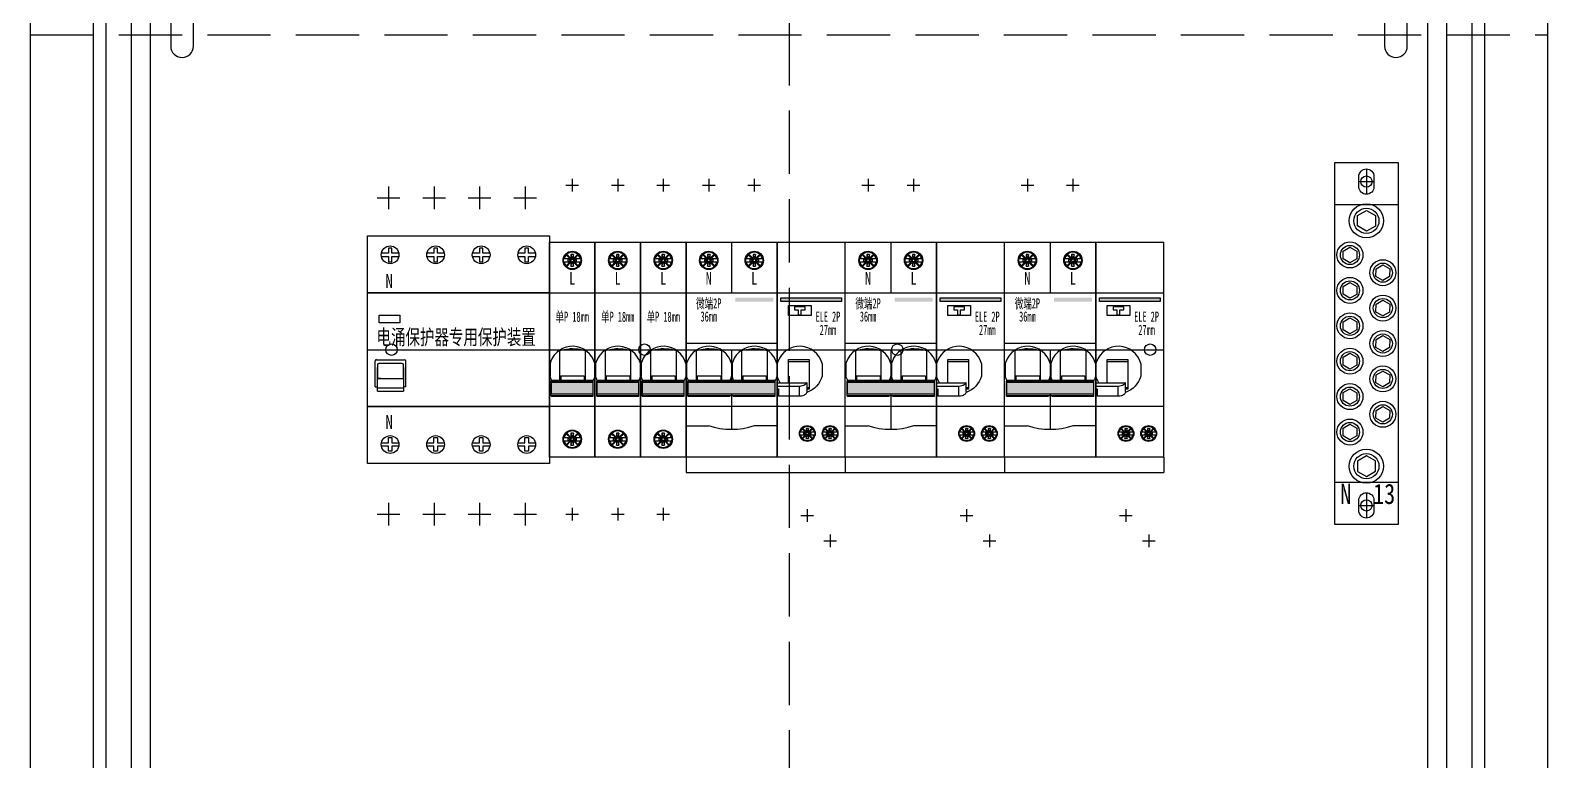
# Model space of a CAD drawing. Extents: x 1440227 to 1440827, y 413571 to 414771.
# Drawn here: x 1440227 to 1440827, y 413884 to 414173 of the extents above; entities that cross this region are included whole.
import ezdxf
from ezdxf.enums import TextEntityAlignment as Align

# ---------------------------------------------------------------- set-up
doc = ezdxf.new("R2010")
doc.units = 0
doc.header["$MEASUREMENT"] = 0
doc.linetypes.add('DASH', pattern=[0.35, 0.25, -0.1])
doc.linetypes.add('LYJS-XX', pattern=[0.35, 0.25, -0.1])
for name, color, linetype in [('dian', 7, 'Continuous'), ('LY-JS-BJ', 7, 'Continuous'), ('LY-JS-YQJ', 7, 'Continuous'), ('布置图', 20, 'Continuous'), ('照明平面设备层', 1, 'Continuous')]:
    doc.layers.add(name, color=color, linetype=linetype)
doc.styles.add('-宋体', font='', dxfattribs={"width": 0.65})
doc.styles.add('LY-SJ-元器件', font='', dxfattribs={"width": 0.6, "height": 4})
doc.styles.get('-宋体').set_extended_font_data('NSimSun')
doc.styles.get('LY-SJ-元器件').set_extended_font_data('SimSun')

# ---------------------------------------------------------------- blocks, each defined once
blk = doc.blocks.new('A$C7F2E4CF4')
at = {"layer": 'LY-JS-YQJ', "color": 1, "linetype": 'DASH'}
for p, q in [((-3, 0), (3, 0)), ((0, 5), (0, -5))]:
    blk.add_line(p, q, dxfattribs=at)
at = {"layer": 'LY-JS-YQJ', "color": 0, "linetype": 'ByBlock'}
blk.add_lwpolyline([(0, 5), (0, 5, -0.414214), (3, 2), (3, -2, -0.414214), (0, -5), (0, -5, -0.414214), (-3, -2), (-3, 2, -0.414214)], format="xyb", close=True, dxfattribs=at)
blk = doc.blocks.new('13位零排2021')
at = {"layer": 'LY-JS-YQJ', "color": 2, "linetype": 'ByBlock'}
blk.add_lwpolyline([(25, 143), (25, 0), (0, 0), (0, 143)], close=True, dxfattribs=at)
for points in [[(0, 126.5), (25, 126.5)], [(25, 16.5), (0, 16.5)]]:
    blk.add_lwpolyline(points, dxfattribs=at)
at = {"layer": 'LY-JS-YQJ', "color": 3}
for points in [[(12.49, 115.91), (8.94, 117.97), (8.96, 122.07), (12.51, 124.1), (16.06, 122.04), (16.04, 117.94)], [(5.99, 103.38), (3.29, 104.95), (3.3, 108.07), (6.01, 109.62), (8.71, 108.05), (8.7, 104.93)], [(18.99, 96.38), (16.29, 97.95), (16.3, 101.07), (19.01, 102.62), (21.71, 101.05), (21.7, 97.93)], [(5.99, 89.38), (3.29, 90.95), (3.3, 94.07), (6.01, 95.62), (8.71, 94.05), (8.7, 90.93)], [(18.99, 82.38), (16.29, 83.95), (16.3, 87.07), (19.01, 88.62), (21.71, 87.05), (21.7, 83.93)], [(5.99, 75.38), (3.29, 76.95), (3.3, 80.07), (6.01, 81.62), (8.71, 80.05), (8.7, 76.93)], [(18.99, 68.38), (16.29, 69.95), (16.3, 73.07), (19.01, 74.62), (21.71, 73.05), (21.7, 69.93)], [(5.99, 61.38), (3.29, 62.95), (3.3, 66.07), (6.01, 67.62), (8.71, 66.05), (8.7, 62.93)], [(18.99, 54.38), (16.29, 55.95), (16.3, 59.07), (19.01, 60.62), (21.71, 59.05), (21.7, 55.93)], [(5.99, 47.38), (3.29, 48.95), (3.3, 52.07), (6.01, 53.62), (8.71, 52.05), (8.7, 48.93)], [(18.99, 40.38), (16.29, 41.95), (16.3, 45.07), (19.01, 46.62), (21.71, 45.05), (21.7, 41.93)], [(5.99, 33.38), (3.29, 34.95), (3.3, 38.07), (6.01, 39.62), (8.71, 38.05), (8.7, 34.93)], [(12.49, 27.09), (8.94, 25.03), (8.96, 20.93), (12.51, 18.9), (16.06, 20.96), (16.04, 25.06)]]:
    blk.add_lwpolyline(points, close=True, dxfattribs=at)
for centre, radius in [((12.5, 120.01), 6.76), ((12.5, 120.01), 4.97), ((6, 106.5), 5.14), ((6, 106.5), 3.78), ((19, 99.5), 5.14), ((19, 99.5), 3.78), ((6, 92.5), 5.14), ((6, 92.5), 3.78), ((19, 85.5), 5.14), ((19, 85.5), 3.78), ((6, 78.5), 5.14), ((6, 78.5), 3.78), ((19, 71.5), 5.14), ((19, 71.5), 3.78), ((6, 64.5), 5.14), ((6, 64.5), 3.78), ((19, 57.5), 5.14), ((19, 57.5), 3.78), ((6, 50.5), 5.14), ((6, 50.5), 3.78), ((19, 43.5), 5.14), ((19, 43.5), 3.78), ((6, 36.5), 5.14), ((6, 36.5), 3.78), ((12.5, 22.99), 6.76), ((12.5, 22.99), 4.97)]:
    blk.add_circle(centre, radius, dxfattribs=at)
at = {"layer": 'LY-JS-YQJ', "color": 0}
for p in [(12.5, 135.5), (12.5, 7.5)]:
    blk.add_blockref('A$C7F2E4CF4', p, dxfattribs=at)
at = {"layer": 'LY-JS-YQJ', "color": 1, "style": '-宋体', "width": 0.8}
blk.add_text('N', height=8, dxfattribs=at).set_placement((2.16, 8.05))
at = {"layer": 'LY-JS-YQJ', "color": 4, "style": '-宋体', "width": 0.8}
blk.add_text('13', height=8, dxfattribs=at).set_placement((15.18, 8.05))
blk = doc.blocks.new('微端2P+ELE-63mm-2022.1')
h = blk.add_hatch(color=3)
h.dxf.hatch_style = 1
h.paths.add_polyline_path([(34.5, 19), (34.5, 20.5), (19.5, 20.5), (19.5, 19)])
h = blk.add_hatch(color=3)
h.dxf.hatch_style = 1
h.paths.add_polyline_path([(61.5, 19), (61.5, 20.5), (37.5, 20.5), (37.5, 19)])
h = blk.add_hatch(color=0)
h.dxf.hatch_style = 1
h.paths.add_polyline_path([(0.7, -12.97), (0.7, -17.47), (35.3, -17.47), (35.3, -12.97)])
at = {"color": 1}
for p, q in [((9, 67.5), (9, 62.5)), ((27, 67.5), (27, 62.5)), ((6.5, 65), (11.5, 65)), ((24.5, 65), (29.5, 65)), ((0, 0), (63, 0))]:
    blk.add_line(p, q, dxfattribs=at)
at = {"color": 0}
for p, q in [((0, 42.5), (36, 42.5)), ((0, -42.5), (0, 42.5)), ((18, 42.5), (18, 22.5)), ((36, 42.5), (36, -42.5)), ((63, -42.5), (63, 42.5)), ((0, 22.5), (36, 22.5)), ((36, 2.5), (0, 2.5)), ((18, 0), (18, -12.22)), ((18, -17.47), (18, -31.46)), ((48.65, -15.61), (47.85, -15.61)), ((36, -22.5), (0, -22.5)), ((0, -42.5), (0, -48.5)), ((36, -42.5), (0, -42.5)), ((63, -42.5), (63, -48.5)), ((0, -48.5), (63, -48.5))]:
    blk.add_line(p, q, dxfattribs=at)
at = {"color": 0, "linetype": 'Continuous', "lineweight": 25}
for p, q in [((6.7, 37.82), (6.49, 37.61)), ((6.49, 37.61), (6.6, 37.5)), ((6.6, 37.5), (8.15, 35.95)), ((6.81, 37.71), (6.7, 37.82)), ((8.39, 36.13), (6.81, 37.71)), ((9.5, 37.66), (8.5, 37.66)), ((8.5, 37.66), (8.5, 36.46)), ((8.5, 37.66), (8.85, 36.31)), ((8.5, 36.46), (8.85, 35.96)), ((9.15, 36.31), (8.85, 36.31)), ((8.85, 36.31), (8.85, 35.96)), ((9.5, 37.66), (9.15, 36.31)), ((9.5, 36.46), (9.15, 35.96)), ((9.15, 35.96), (9.15, 36.31)), ((9.5, 36.46), (9.5, 37.66)), ((11.19, 37.71), (9.61, 36.13)), ((9.85, 35.95), (11.4, 37.5)), ((11.3, 37.82), (11.19, 37.71)), ((11.51, 37.61), (11.3, 37.82)), ((11.4, 37.5), (11.51, 37.61)), ((24.7, 37.82), (24.49, 37.61)), ((24.49, 37.61), (24.6, 37.5)), ((24.6, 37.5), (26.15, 35.95)), ((24.81, 37.71), (24.7, 37.82)), ((26.39, 36.13), (24.81, 37.71)), ((26.5, 37.66), (26.5, 36.46)), ((26.5, 37.66), (26.85, 36.31)), ((27.5, 37.66), (26.5, 37.66)), ((26.5, 36.46), (26.85, 35.96)), ((26.85, 36.31), (26.85, 35.96)), ((27.15, 36.31), (26.85, 36.31)), ((27.5, 37.66), (27.15, 36.31)), ((27.5, 36.46), (27.15, 35.96)), ((27.15, 35.96), (27.15, 36.31)), ((27.5, 36.46), (27.5, 37.66)), ((29.19, 37.71), (27.61, 36.13)), ((27.85, 35.95), (29.4, 37.5)), ((29.3, 37.82), (29.19, 37.71)), ((29.51, 37.61), (29.3, 37.82)), ((29.4, 37.5), (29.51, 37.61)), ((5.58, 34.71), (7.95, 34.71)), ((7.95, 35.91), (5.59, 35.91)), ((6.6, 33.12), (6.49, 33.01)), ((6.49, 33.01), (6.7, 32.8)), ((8.15, 34.67), (6.6, 33.12)), ((6.7, 32.8), (6.81, 32.91)), ((6.81, 32.91), (8.39, 34.49)), ((7.25, 35.91), (8, 35.46)), ((7.25, 35.91), (7.25, 34.71)), ((7.25, 34.71), (8, 35.16)), ((8, 35.46), (8, 35.16)), ((8.25, 35.46), (8, 35.46)), ((8, 35.16), (8.25, 35.16)), ((8.5, 34.16), (8.85, 34.65)), ((8.5, 32.96), (8.85, 34.31)), ((8.5, 34.16), (8.5, 32.96)), ((8.5, 32.96), (9.5, 32.96)), ((8.85, 34.65), (8.85, 34.31)), ((8.85, 34.31), (9.15, 34.31)), ((9, 31.81), (9, 32.06)), ((9.15, 34.31), (9.15, 34.66)), ((9.5, 34.16), (9.15, 34.66)), ((9.15, 34.31), (9.5, 32.96)), ((9.5, 32.96), (9.5, 34.16)), ((9.61, 34.49), (11.19, 32.91)), ((10, 35.46), (9.75, 35.46)), ((9.75, 35.16), (10, 35.16)), ((11.4, 33.12), (9.85, 34.67)), ((10.75, 35.91), (10, 35.46)), ((10, 35.16), (10, 35.46)), ((10.75, 34.71), (10, 35.16)), ((12.42, 35.91), (10.05, 35.91)), ((10.05, 34.71), (12.41, 34.71)), ((10.75, 34.71), (10.75, 35.91)), ((11.19, 32.91), (11.3, 32.8)), ((11.3, 32.8), (11.51, 33.01)), ((11.51, 33.01), (11.4, 33.12)), ((23.58, 34.71), (25.95, 34.71)), ((25.95, 35.91), (23.59, 35.91)), ((24.6, 33.12), (24.49, 33.01)), ((24.49, 33.01), (24.7, 32.8)), ((26.15, 34.67), (24.6, 33.12)), ((24.7, 32.8), (24.81, 32.91)), ((24.81, 32.91), (26.39, 34.49)), ((25.25, 35.91), (25.25, 34.71)), ((25.25, 35.91), (26, 35.46)), ((25.25, 34.71), (26, 35.16)), ((26.25, 35.46), (26, 35.46)), ((26, 35.46), (26, 35.16)), ((26, 35.16), (26.25, 35.16)), ((26.5, 34.16), (26.85, 34.65)), ((26.5, 32.96), (26.85, 34.31)), ((26.5, 34.16), (26.5, 32.96)), ((26.5, 32.96), (27.5, 32.96)), ((26.85, 34.65), (26.85, 34.31)), ((26.85, 34.31), (27.15, 34.31)), ((27, 31.81), (27, 32.06)), ((27.5, 34.16), (27.15, 34.66)), ((27.15, 34.31), (27.15, 34.66)), ((27.15, 34.31), (27.5, 32.96)), ((27.5, 32.96), (27.5, 34.16)), ((27.61, 34.49), (29.19, 32.91)), ((28, 35.46), (27.75, 35.46)), ((27.75, 35.16), (28, 35.16)), ((29.4, 33.12), (27.85, 34.67)), ((28.75, 35.91), (28, 35.46)), ((28, 35.16), (28, 35.46)), ((28.75, 34.71), (28, 35.16)), ((30.42, 35.91), (28.05, 35.91)), ((28.05, 34.71), (30.41, 34.71)), ((28.75, 34.71), (28.75, 35.91)), ((29.19, 32.91), (29.3, 32.8)), ((29.3, 32.8), (29.51, 33.01)), ((29.51, 33.01), (29.4, 33.12)), ((0.25, -5.47), (0.25, -10.49)), ((4.1, -12.22), (4.1, -0.35)), ((14.1, -0.35), (14.1, -12.22)), ((17.95, -5.47), (17.95, -10.49)), ((18.25, -5.47), (18.25, -10.49)), ((22.1, -12.22), (22.1, -0.35)), ((32.1, -0.35), (32.1, -12.22)), ((35.95, -5.47), (35.95, -10.49)), ((36.11, -5.47), (36.11, -10.49)), ((40.55, -13.08), (40.55, -3.94)), ((40.55, -3.94), (48.65, -3.94)), ((40.55, -4.67), (48.65, -4.67)), ((48.65, -3.94), (48.65, -15.61)), ((53.81, -5.47), (53.81, -10.49)), ((4.45, -10.38), (13.75, -10.38)), ((4.45, -10.38), (4.45, -12.22)), ((13.75, -10.38), (13.75, -12.22)), ((22.45, -10.38), (31.75, -10.38)), ((22.45, -10.38), (22.45, -12.22)), ((31.75, -10.38), (31.75, -12.22)), ((0.7, -12.22), (0.7, -12.44)), ((35.3, -12.22), (0.7, -12.22)), ((35.3, -12.44), (0.7, -12.44)), ((0.7, -18.44), (0.7, -12.44)), ((35.3, -12.97), (0.7, -12.97)), ((0.7, -12.97), (0.7, -17.47)), ((0.7, -17.47), (35.3, -17.47)), ((35.3, -12.44), (35.3, -12.22)), ((35.3, -18.44), (35.3, -12.44)), ((35.3, -17.47), (35.3, -12.97)), ((36, -13.09), (47.68, -13.09)), ((36, -14.38), (44.85, -14.38)), ((36, -15.45), (36.55, -15.45)), ((36.55, -15.61), (36, -15.61)), ((36.55, -15.45), (36.55, -18.44)), ((40.55, -13.08), (47.85, -13.08)), ((44.85, -18.44), (44.85, -14.38)), ((47.85, -16.51), (47.85, -13.08)), ((47.85, -14.99), (48.65, -14.99)), ((0.7, -18.13), (35.3, -18.13)), ((0.7, -18.44), (17.3, -18.44)), ((18.7, -18.44), (35.3, -18.44)), ((44.85, -18.44), (36.55, -18.44)), ((47.07, -32.65), (45.04, -32.65)), ((45.04, -33.68), (47.07, -33.68)), ((46, -31.01), (45.82, -31.19)), ((45.82, -31.19), (45.91, -31.29)), ((45.91, -35.04), (45.82, -35.14)), ((45.82, -35.14), (46, -35.32)), ((45.91, -31.29), (47.24, -32.62)), ((47.24, -33.71), (45.91, -35.04)), ((46.09, -31.1), (46, -31.01)), ((46, -35.32), (46.09, -35.23)), ((47.45, -32.46), (46.09, -31.1)), ((46.09, -35.23), (47.45, -33.87)), ((46.47, -32.65), (46.47, -33.68)), ((46.47, -32.65), (47.11, -33.04)), ((46.47, -33.68), (47.11, -33.29)), ((47.11, -33.04), (47.11, -33.29)), ((47.33, -33.04), (47.11, -33.04)), ((47.11, -33.29), (47.33, -33.29)), ((47.54, -31.15), (47.84, -32.31)), ((47.54, -31.15), (47.54, -32.18)), ((48.4, -31.15), (47.54, -31.15)), ((47.54, -32.18), (47.84, -32.61)), ((47.54, -34.15), (47.84, -33.73)), ((47.54, -35.18), (47.84, -34.02)), ((47.54, -34.15), (47.54, -35.18)), ((47.54, -35.18), (48.4, -35.18)), ((48.1, -32.31), (47.84, -32.31)), ((47.84, -32.31), (47.84, -32.61)), ((47.84, -33.73), (47.84, -34.02)), ((47.84, -34.02), (48.1, -34.02)), ((47.97, -36.17), (47.97, -35.95)), ((48.4, -31.15), (48.1, -32.31)), ((48.4, -32.18), (48.1, -32.61)), ((48.1, -32.61), (48.1, -32.31)), ((48.1, -34.02), (48.1, -33.72)), ((48.4, -34.15), (48.1, -33.72)), ((48.1, -34.02), (48.4, -35.18)), ((48.4, -32.18), (48.4, -31.15)), ((48.4, -35.18), (48.4, -34.15)), ((49.85, -31.1), (48.49, -32.46)), ((48.49, -33.87), (49.85, -35.23)), ((48.83, -33.04), (48.61, -33.04)), ((48.61, -33.29), (48.83, -33.29)), ((48.7, -32.62), (50.03, -31.29)), ((50.03, -35.04), (48.7, -33.71)), ((49.47, -32.65), (48.83, -33.04)), ((48.83, -33.29), (48.83, -33.04)), ((49.47, -33.68), (48.83, -33.29)), ((50.9, -32.65), (48.87, -32.65)), ((48.87, -33.68), (50.89, -33.68)), ((49.47, -33.68), (49.47, -32.65)), ((49.94, -31.01), (49.85, -31.1)), ((49.85, -35.23), (49.94, -35.32)), ((50.12, -31.19), (49.94, -31.01)), ((49.94, -35.32), (50.12, -35.14)), ((50.03, -31.29), (50.12, -31.19)), ((50.12, -35.14), (50.03, -35.04)), ((56.07, -32.65), (54.04, -32.65)), ((54.04, -33.68), (56.07, -33.68)), ((55, -31.01), (54.82, -31.19)), ((54.82, -31.19), (54.91, -31.29)), ((54.91, -35.04), (54.82, -35.14)), ((54.82, -35.14), (55, -35.32)), ((54.91, -31.29), (56.24, -32.62)), ((56.24, -33.71), (54.91, -35.04)), ((55.09, -31.1), (55, -31.01)), ((55, -35.32), (55.09, -35.23)), ((56.45, -32.46), (55.09, -31.1)), ((55.09, -35.23), (56.45, -33.87)), ((55.47, -32.65), (55.47, -33.68)), ((55.47, -32.65), (56.11, -33.04)), ((55.47, -33.68), (56.11, -33.29)), ((56.11, -33.04), (56.11, -33.29)), ((56.33, -33.04), (56.11, -33.04)), ((56.11, -33.29), (56.33, -33.29)), ((56.54, -31.15), (56.84, -32.31)), ((56.54, -31.15), (56.54, -32.18)), ((57.4, -31.15), (56.54, -31.15)), ((56.54, -32.18), (56.84, -32.61)), ((56.54, -34.15), (56.84, -33.73)), ((56.54, -35.18), (56.84, -34.02)), ((56.54, -34.15), (56.54, -35.18)), ((56.54, -35.18), (57.4, -35.18)), ((57.1, -32.31), (56.84, -32.31)), ((56.84, -32.31), (56.84, -32.61)), ((56.84, -33.73), (56.84, -34.02)), ((56.84, -34.02), (57.1, -34.02)), ((56.97, -36.17), (56.97, -35.95)), ((57.4, -31.15), (57.1, -32.31)), ((57.4, -32.18), (57.1, -32.61)), ((57.1, -32.61), (57.1, -32.31)), ((57.1, -34.02), (57.1, -33.72)), ((57.4, -34.15), (57.1, -33.72)), ((57.1, -34.02), (57.4, -35.18)), ((57.4, -32.18), (57.4, -31.15)), ((57.4, -35.18), (57.4, -34.15)), ((58.85, -31.1), (57.49, -32.46)), ((57.49, -33.87), (58.85, -35.23)), ((57.83, -33.04), (57.61, -33.04)), ((57.61, -33.29), (57.83, -33.29)), ((57.7, -32.62), (59.03, -31.29)), ((59.03, -35.04), (57.7, -33.71)), ((58.47, -32.65), (57.83, -33.04)), ((57.83, -33.29), (57.83, -33.04)), ((58.47, -33.68), (57.83, -33.29)), ((59.9, -32.65), (57.87, -32.65)), ((57.87, -33.68), (59.89, -33.68)), ((58.47, -33.68), (58.47, -32.65)), ((58.94, -31.01), (58.85, -31.1)), ((58.85, -35.23), (58.94, -35.32)), ((59.12, -31.19), (58.94, -31.01)), ((58.94, -35.32), (59.12, -35.14)), ((59.03, -31.29), (59.12, -31.19)), ((59.12, -35.14), (59.03, -35.04))]:
    blk.add_line(p, q, dxfattribs=at)
at = {"color": 1, "linetype": 'ByBlock'}
for p, q in [((45.47, -65.6), (50.47, -65.6)), ((47.97, -63.1), (47.97, -68.1)), ((54.47, -75.6), (59.47, -75.6)), ((56.97, -73.1), (56.97, -78.1))]:
    blk.add_line(p, q, dxfattribs=at)
at = {"color": 0}
for points in [[(63, -42.5), (36, -42.5), (36, 42.5), (63, 42.5)], [(36, 22.5), (63, 22.5)], [(42.9, 17), (42.9, 15.8), (44.4, 15.8), (44.4, 13.8), (45.6, 13.8), (45.6, 15.8), (47.1, 15.8), (47.1, 17), (42.9, 17)], [(63, -22.5), (36, -22.5)], [(0, -30.05), (8.89, -30.05)], [(36, -30.05), (27.11, -30.05)]]:
    blk.add_lwpolyline(points, dxfattribs=at)
at = {"color": 0, "linetype": 'Continuous', "lineweight": 25}
for points in [[(8.85, 35.96, -0.008657), (8.83, 35.88, -0.023793), (8.8, 35.81, -0.091571), (8.7, 35.65, -0.078411), (8.54, 35.53, -0.073505), (8.41, 35.48, -0.017685), (8.36, 35.47, -0.010456), (8.3, 35.46, -0.005778), (8.25, 35.46)], [(8.25, 35.16, -0.00869), (8.33, 35.15, -0.023887), (8.41, 35.14, -0.086312), (8.57, 35.07, -0.089889), (8.74, 34.92, -0.067544), (8.8, 34.81, -0.017754), (8.82, 34.76, -0.010496), (8.84, 34.71, -0.005799), (8.85, 34.65)], [(9.75, 35.46, -0.008656), (9.67, 35.47, -0.023792), (9.59, 35.48, -0.085963), (9.43, 35.54, -0.089526), (9.26, 35.69, -0.067272), (9.2, 35.81, -0.017683), (9.18, 35.86, -0.010455), (9.16, 35.91, -0.005777), (9.15, 35.96)], [(9.15, 34.66, -0.008657), (9.17, 34.74, -0.023793), (9.2, 34.81, -0.091571), (9.3, 34.96, -0.078412), (9.46, 35.09, -0.073501), (9.59, 35.14, -0.017684), (9.64, 35.15, -0.010456), (9.7, 35.15, -0.005777), (9.75, 35.16)], [(26.85, 35.96, -0.008657), (26.83, 35.88, -0.023793), (26.8, 35.81, -0.091571), (26.7, 35.65, -0.078411), (26.54, 35.53, -0.073505), (26.41, 35.48, -0.017685), (26.36, 35.47, -0.010456), (26.3, 35.46, -0.005778), (26.25, 35.46)], [(26.25, 35.16, -0.00869), (26.33, 35.15, -0.023887), (26.41, 35.14, -0.086312), (26.57, 35.07, -0.089889), (26.74, 34.92, -0.067544), (26.8, 34.81, -0.017754), (26.82, 34.76, -0.010496), (26.84, 34.71, -0.005799), (26.85, 34.65)], [(27.75, 35.46, -0.008656), (27.67, 35.47, -0.023792), (27.59, 35.48, -0.085963), (27.43, 35.54, -0.089526), (27.26, 35.69, -0.067272), (27.2, 35.81, -0.017683), (27.18, 35.86, -0.010455), (27.16, 35.91, -0.005777), (27.15, 35.96)], [(27.15, 34.66, -0.008657), (27.17, 34.74, -0.023793), (27.2, 34.81, -0.091571), (27.3, 34.96, -0.078412), (27.46, 35.09, -0.073501), (27.59, 35.14, -0.017684), (27.64, 35.15, -0.010456), (27.7, 35.15, -0.005777), (27.75, 35.16)], [(17.95, -5.47, 0.325898), (9.48, 1.36, 0.327549), (0.48, -4.75, 0.019903), (0.25, -5.47)], [(4.1, -0.35, -0.057791), (7.63, 0.35, -0.021426), (9.1, 0.42)], [(9.1, 0.42, -0.062866), (13.22, -0.09, -0.011925), (13.81, -0.26, -0.00278), (14.1, -0.35)], [(35.95, -5.47, 0.325898), (27.48, 1.36, 0.327549), (18.48, -4.75, 0.019903), (18.25, -5.47)], [(22.1, -0.35, -0.057791), (25.63, 0.35, -0.021426), (27.1, 0.42)], [(27.1, 0.42, -0.062866), (31.22, -0.09, -0.011925), (31.81, -0.26, -0.00278), (32.1, -0.35)], [(53.81, -5.47, 0.325898), (45.34, 1.36, 0.327549), (36.34, -4.75, 0.019903), (36.11, -5.47)], [(0.95, -12.22, -0.004985), (0.8, -11.97, -0.030991), (0.56, -11.44, -0.01067), (0.46, -11.16, -0.005787), (0.39, -10.94, -0.003458), (0.32, -10.72, -0.001919), (0.25, -10.49)], [(17.95, -10.49, -0.002854), (17.85, -10.83, -0.004585), (17.78, -11.05, -0.019111), (17.6, -11.55, -0.037551), (17.32, -12.12, -0.002555), (17.26, -12.22)], [(18.95, -12.22, -0.004985), (18.8, -11.97, -0.030991), (18.56, -11.44, -0.01067), (18.46, -11.16, -0.005787), (18.39, -10.94, -0.003458), (18.32, -10.72, -0.001919), (18.25, -10.49)], [(35.95, -10.49, -0.002854), (35.85, -10.83, -0.004585), (35.78, -11.05, -0.019111), (35.6, -11.55, -0.037551), (35.32, -12.12, -0.002555), (35.26, -12.22)], [(37.19, -13.09, -0.001795), (36.72, -12.11, -0.00414), (36.48, -11.57, -0.009598), (36.28, -11.1, -0.013431), (36.18, -10.85, -0.015877), (36.14, -10.72, -0.023788), (36.12, -10.63, -0.050604), (36.11, -10.53, -0.012356), (36.11, -10.49)], [(53.81, -10.49, -0.25096), (47.8, -16.87)], [(44.85, -14.38, 0.009763), (45.08, -14.37, 0.05752), (46.08, -14.21, 0.073734), (46.98, -13.81, 0.073656), (47.49, -13.36, 0.028209), (47.59, -13.23, 0.012152), (47.68, -13.09)], [(47.85, -16.51, -0.010744), (47.85, -16.6, -0.101991), (47.7, -17.11, -0.08255), (47.35, -17.58, -0.05423), (46.92, -17.91, -0.059873), (46.2, -18.23, -0.070818), (45, -18.44, -0.004299), (44.85, -18.44)], [(47.85, -13.22, 0.010405), (47.85, -13.21, 0.052357), (47.85, -13.2, 0.052352), (47.84, -13.19, 0.046202), (47.83, -13.17, 0.029578), (47.82, -13.16, 0.02368), (47.8, -13.15, 0.017967), (47.78, -13.14, 0.014665), (47.76, -13.13, 0.011695), (47.74, -13.12, 0.016038), (47.7, -13.1, 0.002868), (47.68, -13.09)], [(47.84, -32.61, -0.008657), (47.82, -32.67, -0.023793), (47.8, -32.74, -0.091571), (47.71, -32.87, -0.078411), (47.58, -32.98, -0.073505), (47.46, -33.02, -0.017685), (47.42, -33.03, -0.010456), (47.37, -33.03, -0.005778), (47.33, -33.04)], [(47.33, -33.29, -0.00869), (47.39, -33.3, -0.023887), (47.46, -33.31, -0.086312), (47.6, -33.37, -0.089889), (47.74, -33.5, -0.067544), (47.8, -33.6, -0.017754), (47.81, -33.64, -0.010496), (47.83, -33.68, -0.005799), (47.84, -33.73)], [(48.61, -33.04, -0.008656), (48.54, -33.03, -0.023792), (48.48, -33.02, -0.085963), (48.34, -32.96, -0.089526), (48.2, -32.83, -0.067272), (48.14, -32.74, -0.017683), (48.12, -32.69, -0.010455), (48.11, -32.65, -0.005777), (48.1, -32.61)], [(48.1, -33.72, -0.008657), (48.12, -33.66, -0.023793), (48.14, -33.59, -0.091571), (48.23, -33.46, -0.078412), (48.36, -33.35, -0.073501), (48.48, -33.31, -0.017684), (48.52, -33.3, -0.010456), (48.57, -33.3, -0.005777), (48.61, -33.29)], [(56.84, -32.61, -0.008657), (56.82, -32.67, -0.023793), (56.8, -32.74, -0.091571), (56.71, -32.87, -0.078411), (56.58, -32.98, -0.073505), (56.46, -33.02, -0.017685), (56.42, -33.03, -0.010456), (56.37, -33.03, -0.005778), (56.33, -33.04)], [(56.33, -33.29, -0.00869), (56.39, -33.3, -0.023887), (56.46, -33.31, -0.086312), (56.6, -33.37, -0.089889), (56.74, -33.5, -0.067544), (56.8, -33.6, -0.017754), (56.81, -33.64, -0.010496), (56.83, -33.68, -0.005799), (56.84, -33.73)], [(57.61, -33.04, -0.008656), (57.54, -33.03, -0.023792), (57.48, -33.02, -0.085963), (57.34, -32.96, -0.089526), (57.2, -32.83, -0.067272), (57.14, -32.74, -0.017683), (57.12, -32.69, -0.010455), (57.11, -32.65, -0.005777), (57.1, -32.61)], [(57.1, -33.72, -0.008657), (57.12, -33.66, -0.023793), (57.14, -33.59, -0.091571), (57.23, -33.46, -0.078412), (57.36, -33.35, -0.073501), (57.48, -33.31, -0.017684), (57.52, -33.3, -0.010456), (57.57, -33.3, -0.005777), (57.61, -33.29)]]:
    blk.add_lwpolyline(points, format="xyb", dxfattribs=at)
at = {"color": 3}
blk.add_lwpolyline([(37.5, 20.5), (61.5, 20.5), (61.5, 19), (37.5, 19)], close=True, dxfattribs=at)
at = {"color": 0}
blk.add_lwpolyline([(40.5, 17.5), (49.5, 17.5), (49.5, 13.5), (40.5, 13.5)], close=True, dxfattribs=at)
for centre, radius in [((9, 35.31), 3.64), ((9, 35.31), 3.39), ((27, 35.31), 3.64), ((27, 35.31), 3.39), ((47.97, -33.16), 3.12), ((47.97, -33.16), 2.91), ((56.97, -33.16), 3.12), ((56.97, -33.16), 2.91)]:
    blk.add_circle(centre, radius, dxfattribs=at)
at = {"color": 0, "linetype": 'Continuous', "lineweight": 25}
for centre, radius in [((9, 35.31), 3.5), ((27, 35.31), 3.5), ((47.97, -33.16), 3), ((56.97, -33.16), 3)]:
    blk.add_circle(centre, radius, dxfattribs=at)
for centre, radius, start, end in [((9, 35.31), 3.25, 137.64536, 169.36129), ((9, 35.31), 3.25, 47.64536, 132.35464), ((7.95, 36.46), 0.552, 270, 359.99998), ((10.05, 36.46), 0.552, 180, 270), ((9, 35.31), 3.25, 10.63871, 42.35464), ((27, 35.31), 3.25, 137.64536, 169.36129), ((27, 35.31), 3.25, 47.64536, 132.35464), ((25.95, 36.46), 0.552, 270, 359.99998), ((28.05, 36.46), 0.552, 180, 270), ((27, 35.31), 3.25, 10.63871, 42.35464), ((9, 35.31), 3.25, 190.63871, 222.35464), ((9, 35.31), 3.25, 227.64536, 312.35465), ((7.95, 34.16), 0.552, 0, 89.99998), ((10.05, 34.16), 0.552, 90, 180.00002), ((9, 35.31), 3.25, 317.64536, 349.36129), ((27, 35.31), 3.25, 190.63871, 222.35464), ((27, 35.31), 3.25, 227.64536, 312.35465), ((25.95, 34.16), 0.552, 0, 89.99998), ((28.05, 34.16), 0.552, 90, 180.00002), ((27, 35.31), 3.25, 317.64536, 349.36129), ((47.97, -33.16), 2.79, 137.64536, 169.36129), ((47.97, -33.16), 2.79, 190.63871, 222.35464), ((47.97, -33.16), 2.79, 47.64536, 132.35464), ((47.97, -33.16), 2.79, 227.64536, 312.35465), ((47.07, -32.18), 0.474, 270, 359.99998), ((47.07, -34.15), 0.474, 0, 89.99998), ((48.87, -32.18), 0.474, 180, 270), ((48.87, -34.15), 0.474, 90, 180.00002), ((47.97, -33.16), 2.79, 10.63871, 42.35464), ((47.97, -33.16), 2.79, 317.64536, 349.36129), ((56.97, -33.16), 2.79, 137.64536, 169.36129), ((56.97, -33.16), 2.79, 190.63871, 222.35464), ((56.97, -33.16), 2.79, 47.64536, 132.35464), ((56.97, -33.16), 2.79, 227.64536, 312.35465), ((56.07, -32.18), 0.474, 270, 359.99998), ((56.07, -34.15), 0.474, 0, 89.99998), ((57.87, -32.18), 0.474, 180, 270), ((57.87, -34.15), 0.474, 90, 180.00002), ((56.97, -33.16), 2.79, 10.63871, 42.35464), ((56.97, -33.16), 2.79, 317.64536, 349.36129)]:
    blk.add_arc(centre, radius, start, end, dxfattribs=at)
at = {"color": 0}
blk.add_arc((18, -1.43), 30.03, 252.33631, 287.66369, dxfattribs=at)
at = {"color": 0, "style": 'LY-SJ-元器件', "width": 0.7}
for s, p in [('N', (9, 28.16)), ('L', (27, 28.16))]:
    blk.add_text(s, height=5, dxfattribs=at).set_placement(p, align=Align.MIDDLE)
at = {"color": 1, "style": 'LY-SJ-元器件', "width": 0.6}
for s, p in [('微端2P', (9, 18.37)), ('36mm', (9, 13.08))]:
    blk.add_text(s, height=4, dxfattribs=at).set_placement(p, align=Align.MIDDLE)
at = {"color": 4, "style": 'LY-SJ-元器件', "width": 0.6}
for s, p in [('ELE 2P', (56.13, 13.08)), ('27mm', (56.13, 7.82))]:
    blk.add_text(s, height=4, dxfattribs=at).set_placement(p, align=Align.MIDDLE)
blk = doc.blocks.new('微端1P-18mm-2022.1')
h = blk.add_hatch(color=0)
h.dxf.hatch_style = 1
h.paths.add_polyline_path([(17.3, -17.47), (17.3, -12.97), (0.7, -12.97), (0.7, -17.47)])
at = {"color": 1}
for p, q in [((9, 67.5), (9, 62.5)), ((6.5, 65), (11.5, 65)), ((0, 0), (18, 0)), ((6.5, -65), (11.5, -65)), ((9, -62.5), (9, -67.5))]:
    blk.add_line(p, q, dxfattribs=at)
at = {"color": 0}
for p, q in [((0, -42.5), (0, 42.5)), ((0, 42.5), (18, 42.5)), ((18, 42.5), (18, -42.5)), ((0, 22.5), (18, 22.5)), ((18, -22.5), (0, -22.5)), ((18, -42.5), (0, -42.5))]:
    blk.add_line(p, q, dxfattribs=at)
at = {"color": 0, "linetype": 'Continuous', "lineweight": 25}
for p, q in [((6.7, 37.82), (6.49, 37.61)), ((6.49, 37.61), (6.6, 37.5)), ((6.6, 37.5), (8.15, 35.95)), ((6.81, 37.71), (6.7, 37.82)), ((8.39, 36.13), (6.81, 37.71)), ((8.5, 37.66), (8.85, 36.31)), ((8.5, 37.66), (8.5, 36.46)), ((9.5, 37.66), (8.5, 37.66)), ((8.5, 36.46), (8.85, 35.96)), ((9.15, 36.31), (8.85, 36.31)), ((8.85, 36.31), (8.85, 35.96)), ((9.5, 37.66), (9.15, 36.31)), ((9.5, 36.46), (9.15, 35.96)), ((9.15, 35.96), (9.15, 36.31)), ((9.5, 36.46), (9.5, 37.66)), ((11.19, 37.71), (9.61, 36.13)), ((9.85, 35.95), (11.4, 37.5)), ((11.3, 37.82), (11.19, 37.71)), ((11.51, 37.61), (11.3, 37.82)), ((11.4, 37.5), (11.51, 37.61)), ((5.58, 34.71), (7.95, 34.71)), ((7.95, 35.91), (5.59, 35.91)), ((6.6, 33.12), (6.49, 33.01)), ((6.49, 33.01), (6.7, 32.8)), ((8.15, 34.67), (6.6, 33.12)), ((6.7, 32.8), (6.81, 32.91)), ((6.81, 32.91), (8.39, 34.49)), ((7.25, 35.91), (7.25, 34.71)), ((7.25, 35.91), (8, 35.46)), ((7.25, 34.71), (8, 35.16)), ((8, 35.46), (8, 35.16)), ((8.25, 35.46), (8, 35.46)), ((8, 35.16), (8.25, 35.16)), ((8.5, 34.16), (8.85, 34.65)), ((8.5, 32.96), (8.85, 34.31)), ((8.5, 34.16), (8.5, 32.96)), ((8.5, 32.96), (9.5, 32.96)), ((8.85, 34.65), (8.85, 34.31)), ((8.85, 34.31), (9.15, 34.31)), ((9, 31.81), (9, 32.06)), ((9.15, 34.31), (9.15, 34.66)), ((9.5, 34.16), (9.15, 34.66)), ((9.15, 34.31), (9.5, 32.96)), ((9.5, 32.96), (9.5, 34.16)), ((9.61, 34.49), (11.19, 32.91)), ((10, 35.46), (9.75, 35.46)), ((9.75, 35.16), (10, 35.16)), ((11.4, 33.12), (9.85, 34.67)), ((10.75, 35.91), (10, 35.46)), ((10, 35.16), (10, 35.46)), ((10.75, 34.71), (10, 35.16)), ((12.42, 35.91), (10.05, 35.91)), ((10.05, 34.71), (12.41, 34.71)), ((10.75, 34.71), (10.75, 35.91)), ((11.19, 32.91), (11.3, 32.8)), ((11.3, 32.8), (11.51, 33.01)), ((11.51, 33.01), (11.4, 33.12)), ((0.25, -5.47), (0.25, -10.49)), ((4.1, -12.22), (4.1, -0.35)), ((14.1, -0.35), (14.1, -12.22)), ((17.95, -5.47), (17.95, -10.49)), ((4.45, -10.38), (13.75, -10.38)), ((4.45, -10.38), (4.45, -12.22)), ((13.75, -10.38), (13.75, -12.22)), ((0.7, -12.22), (0.7, -12.44)), ((17.3, -12.22), (0.7, -12.22)), ((17.3, -12.44), (0.7, -12.44)), ((0.7, -18.44), (0.7, -12.44)), ((17.3, -12.97), (0.7, -12.97)), ((0.7, -12.97), (0.7, -17.47)), ((0.7, -17.47), (17.3, -17.47)), ((17.3, -12.44), (17.3, -12.22)), ((17.3, -18.44), (17.3, -12.44)), ((17.3, -17.47), (17.3, -12.97)), ((0.7, -18.13), (17.3, -18.13)), ((0.7, -18.44), (17.3, -18.44)), ((5.58, -36), (7.95, -36)), ((7.95, -34.8), (5.59, -34.8)), ((6.7, -32.89), (6.49, -33.1)), ((6.49, -33.1), (6.6, -33.21)), ((6.6, -33.21), (8.15, -34.76)), ((6.81, -33), (6.7, -32.89)), ((8.39, -34.58), (6.81, -33)), ((7.25, -34.8), (7.25, -36)), ((7.25, -34.8), (8, -35.25)), ((7.25, -36), (8, -35.55)), ((8, -35.25), (8, -35.55)), ((8.25, -35.25), (8, -35.25)), ((8, -35.55), (8.25, -35.55)), ((8.5, -33.05), (8.85, -34.4)), ((8.5, -33.05), (8.5, -34.25)), ((9.5, -33.05), (8.5, -33.05)), ((8.5, -34.25), (8.85, -34.75)), ((9.15, -34.4), (8.85, -34.4)), ((8.85, -34.4), (8.85, -34.75)), ((9.5, -33.05), (9.15, -34.4)), ((9.5, -34.25), (9.15, -34.75)), ((9.15, -34.75), (9.15, -34.4)), ((9.5, -34.25), (9.5, -33.05)), ((11.19, -33), (9.61, -34.58)), ((10, -35.25), (9.75, -35.25)), ((9.75, -35.55), (10, -35.55)), ((9.85, -34.76), (11.4, -33.21)), ((10.75, -34.8), (10, -35.25)), ((10, -35.55), (10, -35.25)), ((10.75, -36), (10, -35.55)), ((12.42, -34.8), (10.05, -34.8)), ((10.05, -36), (12.41, -36)), ((10.75, -36), (10.75, -34.8)), ((11.3, -32.89), (11.19, -33)), ((11.51, -33.1), (11.3, -32.89)), ((11.4, -33.21), (11.51, -33.1)), ((6.6, -37.59), (6.49, -37.7)), ((6.49, -37.7), (6.7, -37.91)), ((8.15, -36.04), (6.6, -37.59)), ((6.7, -37.91), (6.81, -37.8)), ((6.81, -37.8), (8.39, -36.22)), ((8.5, -36.55), (8.85, -36.05)), ((8.5, -37.75), (8.85, -36.4)), ((8.5, -36.55), (8.5, -37.75)), ((8.5, -37.75), (9.5, -37.75)), ((8.85, -36.05), (8.85, -36.4)), ((8.85, -36.4), (9.15, -36.4)), ((9, -38.9), (9, -38.65)), ((9.15, -36.4), (9.15, -36.05)), ((9.5, -36.55), (9.15, -36.05)), ((9.15, -36.4), (9.5, -37.75)), ((9.5, -37.75), (9.5, -36.55)), ((9.61, -36.22), (11.19, -37.8)), ((11.4, -37.59), (9.85, -36.04)), ((11.19, -37.8), (11.3, -37.91)), ((11.3, -37.91), (11.51, -37.7)), ((11.51, -37.7), (11.4, -37.59))]:
    blk.add_line(p, q, dxfattribs=at)
for points in [[(8.85, 35.96, -0.008657), (8.83, 35.88, -0.023793), (8.8, 35.81, -0.091571), (8.7, 35.65, -0.078411), (8.54, 35.53, -0.073505), (8.41, 35.48, -0.017685), (8.36, 35.47, -0.010456), (8.3, 35.46, -0.005778), (8.25, 35.46)], [(8.25, 35.16, -0.00869), (8.33, 35.15, -0.023887), (8.41, 35.14, -0.086312), (8.57, 35.07, -0.089889), (8.74, 34.92, -0.067544), (8.8, 34.81, -0.017754), (8.82, 34.76, -0.010496), (8.84, 34.71, -0.005799), (8.85, 34.65)], [(9.75, 35.46, -0.008656), (9.67, 35.47, -0.023792), (9.59, 35.48, -0.085963), (9.43, 35.54, -0.089526), (9.26, 35.69, -0.067272), (9.2, 35.81, -0.017683), (9.18, 35.86, -0.010455), (9.16, 35.91, -0.005777), (9.15, 35.96)], [(9.15, 34.66, -0.008657), (9.17, 34.74, -0.023793), (9.2, 34.81, -0.091571), (9.3, 34.96, -0.078412), (9.46, 35.09, -0.073501), (9.59, 35.14, -0.017684), (9.64, 35.15, -0.010456), (9.7, 35.15, -0.005777), (9.75, 35.16)], [(17.95, -5.47, 0.325898), (9.48, 1.36, 0.327549), (0.48, -4.75, 0.019903), (0.25, -5.47)], [(4.1, -0.35, -0.057791), (7.63, 0.35, -0.021426), (9.1, 0.42)], [(9.1, 0.42, -0.062866), (13.22, -0.09, -0.011925), (13.81, -0.26, -0.00278), (14.1, -0.35)], [(0.95, -12.22, -0.004985), (0.8, -11.97, -0.030991), (0.56, -11.44, -0.01067), (0.46, -11.16, -0.005787), (0.39, -10.94, -0.003458), (0.32, -10.72, -0.001919), (0.25, -10.49)], [(17.95, -10.49, -0.002854), (17.85, -10.83, -0.004585), (17.78, -11.05, -0.019111), (17.6, -11.55, -0.037551), (17.32, -12.12, -0.002555), (17.26, -12.22)], [(8.85, -34.75, -0.008657), (8.83, -34.83, -0.023793), (8.8, -34.9, -0.091571), (8.7, -35.05, -0.078411), (8.54, -35.18, -0.073505), (8.41, -35.23, -0.017685), (8.36, -35.24, -0.010456), (8.3, -35.24, -0.005778), (8.25, -35.25)], [(8.25, -35.55, -0.00869), (8.33, -35.56, -0.023887), (8.41, -35.57, -0.086312), (8.57, -35.63, -0.089889), (8.74, -35.79, -0.067544), (8.8, -35.9, -0.017754), (8.82, -35.95, -0.010496), (8.84, -36, -0.005799), (8.85, -36.05)], [(9.75, -35.25, -0.008656), (9.67, -35.24, -0.023792), (9.59, -35.23, -0.085963), (9.43, -35.16, -0.089526), (9.26, -35.01, -0.067272), (9.2, -34.9, -0.017683), (9.18, -34.85, -0.010455), (9.16, -34.8, -0.005777), (9.15, -34.75)], [(9.15, -36.05, -0.008657), (9.17, -35.97, -0.023793), (9.2, -35.9, -0.091571), (9.3, -35.74, -0.078412), (9.46, -35.62, -0.073501), (9.59, -35.57, -0.017684), (9.64, -35.56, -0.010456), (9.7, -35.55, -0.005777), (9.75, -35.55)]]:
    blk.add_lwpolyline(points, format="xyb", dxfattribs=at)
at = {"color": 0}
for centre, radius in [((9, 35.31), 3.64), ((9, 35.31), 3.39), ((9, -35.4), 3.64), ((9, -35.4), 3.39)]:
    blk.add_circle(centre, radius, dxfattribs=at)
at = {"color": 0, "linetype": 'Continuous', "lineweight": 25}
for centre in [(9, 35.31), (9, -35.4)]:
    blk.add_circle(centre, 3.5, dxfattribs=at)
for centre, radius, start, end in [((9, 35.31), 3.25, 137.64536, 169.36129), ((9, 35.31), 3.25, 47.64536, 132.35464), ((7.95, 36.46), 0.552, 270, 359.99998), ((10.05, 36.46), 0.552, 180, 270), ((9, 35.31), 3.25, 10.63871, 42.35464), ((9, 35.31), 3.25, 190.63871, 222.35464), ((9, 35.31), 3.25, 227.64536, 312.35465), ((7.95, 34.16), 0.552, 0, 89.99998), ((10.05, 34.16), 0.552, 90, 180.00002), ((9, 35.31), 3.25, 317.64536, 349.36129), ((9, -35.4), 3.25, 137.64536, 169.36129), ((9, -35.4), 3.25, 190.63871, 222.35464), ((9, -35.4), 3.25, 47.64536, 132.35464), ((7.95, -34.25), 0.552, 270, 359.99998), ((7.95, -36.55), 0.552, 0, 89.99998), ((10.05, -34.25), 0.552, 180, 270), ((10.05, -36.55), 0.552, 90, 180.00002), ((9, -35.4), 3.25, 10.63871, 42.35464), ((9, -35.4), 3.25, 317.64536, 349.36129), ((9, -35.4), 3.25, 227.64536, 312.35465)]:
    blk.add_arc(centre, radius, start, end, dxfattribs=at)
at = {"color": 0, "style": 'LY-SJ-元器件', "width": 0.7}
blk.add_text('L', height=5, dxfattribs=at).set_placement((9, 28.16), align=Align.MIDDLE)
at = {"color": 1, "style": 'LY-SJ-元器件', "width": 0.6}
blk.add_text('单P 18mm', height=4, dxfattribs=at).set_placement((9, 13.08), align=Align.MIDDLE)
blk = doc.blocks.new('后备保护-72mm-2022.1')
at = {"color": 1}
for p, q in [((3.87, 60), (12.87, 60)), ((8.37, 64.5), (8.37, 55.5)), ((21.87, 60), (30.87, 60)), ((26.37, 64.5), (26.37, 55.5)), ((39.87, 60), (48.87, 60)), ((44.37, 64.5), (44.37, 55.5)), ((57.87, 60), (66.87, 60)), ((62.37, 64.5), (62.37, 55.5)), ((3.87, -65), (12.87, -65)), ((8.37, -60.5), (8.37, -69.5)), ((21.87, -65), (30.87, -65)), ((26.37, -60.5), (26.37, -69.5)), ((39.87, -65), (48.87, -65)), ((44.37, -60.5), (44.37, -69.5)), ((57.87, -65), (66.87, -65)), ((62.37, -60.5), (62.37, -69.5))]:
    blk.add_line(p, q, dxfattribs=at)
at = {"color": 0}
for p, q in [((3.11, -14.72), (3.11, -4.45)), ((3.5, -3.96), (14.73, -3.96)), ((4.05, -5.96), (4.05, -10.98)), ((13.75, -5.46), (4.55, -5.46)), ((14.25, -10.98), (14.25, -5.96)), ((15.23, -14.72), (15.23, -4.46)), ((4.05, -16.39), (4.05, -7.09)), ((4.05, -11.45), (14.25, -11.45)), ((5.39, -11.45), (4.05, -11.45)), ((14.25, -7.09), (14.25, -16.39)), ((3.11, -14.72), (4.05, -14.72)), ((4.05, -15.09), (14.25, -15.09)), ((4.05, -16.39), (14.25, -16.39)), ((15.23, -14.72), (14.25, -14.72))]:
    blk.add_line(p, q, dxfattribs=at)
for points in [[(8.32, 38.18), (5.57, 38.18)], [(5.57, 36.82), (8.32, 36.82)], [(9.68, 38.18), (9.68, 40.13), (8.32, 40.13), (8.32, 38.18)], [(8.32, 36.82), (8.32, 34.79), (9.68, 34.79), (9.68, 36.82)], [(12.43, 38.18), (9.68, 38.18)], [(9.68, 36.82), (12.43, 36.82)], [(26.32, 38.18), (23.57, 38.18)], [(23.57, 36.82), (26.32, 36.82)], [(27.68, 38.18), (27.68, 40.13), (26.32, 40.13), (26.32, 38.18)], [(26.32, 36.82), (26.32, 34.79), (27.68, 34.79), (27.68, 36.82)], [(30.43, 38.18), (27.68, 38.18)], [(27.68, 36.82), (30.43, 36.82)], [(44.32, 38.18), (41.57, 38.18)], [(41.57, 36.82), (44.32, 36.82)], [(45.68, 38.18), (45.68, 40.13), (44.32, 40.13), (44.32, 38.18)], [(44.32, 36.82), (44.32, 34.79), (45.68, 34.79), (45.68, 36.82)], [(48.43, 38.18), (45.68, 38.18)], [(45.68, 36.82), (48.43, 36.82)], [(62.32, 38.18), (59.57, 38.18)], [(59.57, 36.82), (62.32, 36.82)], [(63.68, 38.18), (63.68, 40.13), (62.32, 40.13), (62.32, 38.18)], [(62.32, 36.82), (62.32, 34.79), (63.68, 34.79), (63.68, 36.82)], [(66.43, 38.18), (63.68, 38.18)], [(63.68, 36.82), (66.43, 36.82)], [(8.32, -36.82), (8.32, -34.79), (9.68, -34.79), (9.68, -36.82)], [(26.32, -36.82), (26.32, -34.79), (27.68, -34.79), (27.68, -36.82)], [(44.32, -36.82), (44.32, -34.79), (45.68, -34.79), (45.68, -36.82)], [(62.32, -36.82), (62.32, -34.79), (63.68, -34.79), (63.68, -36.82)], [(5.57, -36.82), (8.32, -36.82)], [(8.32, -38.18), (5.57, -38.18)], [(9.68, -38.18), (9.68, -40.13), (8.32, -40.13), (8.32, -38.18)], [(9.68, -36.82), (12.43, -36.82)], [(12.43, -38.18), (9.68, -38.18)], [(23.57, -36.82), (26.32, -36.82)], [(26.32, -38.18), (23.57, -38.18)], [(27.68, -38.18), (27.68, -40.13), (26.32, -40.13), (26.32, -38.18)], [(27.68, -36.82), (30.43, -36.82)], [(30.43, -38.18), (27.68, -38.18)], [(41.57, -36.82), (44.32, -36.82)], [(44.32, -38.18), (41.57, -38.18)], [(45.68, -38.18), (45.68, -40.13), (44.32, -40.13), (44.32, -38.18)], [(45.68, -36.82), (48.43, -36.82)], [(48.43, -38.18), (45.68, -38.18)], [(59.57, -36.82), (62.32, -36.82)], [(62.32, -38.18), (59.57, -38.18)], [(63.68, -38.18), (63.68, -40.13), (62.32, -40.13), (62.32, -38.18)], [(63.68, -36.82), (66.43, -36.82)], [(66.43, -38.18), (63.68, -38.18)]]:
    blk.add_lwpolyline(points)
for centre in [(9, 37.5), (27, 37.5), (45, 37.5), (63, 37.5), (9, -37.5), (27, -37.5), (45, -37.5), (63, -37.5)]:
    blk.add_circle(centre, 3.5)
for centre, start, end in [((3.61, -4.45), 90, 180), ((4.55, -5.96), 90, 180), ((13.75, -5.96), 0, 90), ((14.73, -4.46), 0, 90)]:
    blk.add_arc(centre, 0.5, start, end, dxfattribs=at)
at = {"layer": 'dian', "color": 0, "ltscale": 0.5}
for points in [[(0, 45), (72, 45), (72, 22.5), (0, 22.5)], [(72, -22.5), (0, -22.5), (0, 22.5), (72, 22.5)], [(4.63, 13.63), (12.84, 13.63), (12.84, 10.63), (4.63, 10.63)], [(0, -22.5), (72, -22.5), (72, -45), (0, -45)]]:
    blk.add_lwpolyline(points, close=True, dxfattribs=at)
at = {"layer": '照明平面设备层'}
blk.add_line((0, 0), (72, 0), dxfattribs=at)
at = {"style": '-宋体', "width": 0.8}
for p in [(7.13, 24.44), (7.13, -31.32)]:
    blk.add_text('N', height=5.47, dxfattribs=at).set_placement(p)
at = {"color": 0, "style": '-宋体', "width": 0.7}
blk.add_text('电涌保护器专用保护装置', height=6, dxfattribs=at).set_placement((35.13, 1.99), align=Align.CENTER)
blk = doc.blocks.new('600-1200-明-底板')
at = {"layer": 'LY-JS-BJ', "color": 1}
blk.add_lwpolyline([(-237, 560), (237, 560), (260, 537), (260, -537), (237, -560), (-237, -560), (-260, -537), (-260, 537)], close=True, dxfattribs=at)
for points in [[(-235.5, -4.5), (-235.5, 4.5, 1), (-244.5, 4.5), (-244.5, -4.5, 1)], [(235.5, 4.5), (235.5, -4.5, 1), (244.5, -4.5), (244.5, 4.5, 1)]]:
    blk.add_lwpolyline(points, format="xyb", close=True, dxfattribs=at)

msp = doc.modelspace()

# ---------------------------------------------------------------- linework, layer by layer
at = {"color": 6}
for centre in [(1440755.02, 414112.85), (1440369.54, 414046.41), (1440469.54, 414046.41), (1440569.54, 414046.41), (1440669.54, 414046.41), (1440755.02, 413984.85)]:
    msp.add_circle(centre, 2.25, dxfattribs=at)
at = {"layer": 'LY-JS-BJ', "color": 6, "linetype": 'LYJS-XX', "ltscale": 100}
for p, q in [((1440526.7, 414770.91), (1440526.7, 413570.91)), ((1440226.7, 414170.91), (1440826.7, 414170.91))]:
    msp.add_line(p, q, dxfattribs=at)
at = {"layer": 'LY-JS-BJ', "color": 6, "ltscale": 50}
for points in [[(1440251.7, 414745.91), (1440801.7, 414745.91), (1440801.7, 413595.91), (1440251.7, 413595.91)], [(1440256.7, 414740.91), (1440796.7, 414740.91), (1440796.7, 413600.91), (1440256.7, 413600.91)]]:
    msp.add_lwpolyline(points, close=True, dxfattribs=at)
at = {"layer": 'LY-JS-BJ', "color": 6, "linetype": 'LYJS-XX', "lineweight": -3}
msp.add_lwpolyline([(1440274.2, 414723.41), (1440779.2, 414723.41), (1440779.2, 413618.41), (1440274.2, 413618.41)], close=True, dxfattribs=at)
at = {"layer": '布置图', "ltscale": 50}
msp.add_lwpolyline([(1440226.7, 414770.91), (1440826.7, 414770.91), (1440826.7, 413570.91), (1440226.7, 413570.91)], close=True, dxfattribs=at)

# ---------------------------------------------------------------- block references
at = {"color": 6}
for name, p in [('13位零排2021', (1440742.52, 413977.35)), ('后备保护-72mm-2022.1', (1440359.97, 414046.41)), ('微端1P-18mm-2022.1', (1440431.97, 414046.41)), ('微端1P-18mm-2022.1', (1440449.97, 414046.41)), ('微端1P-18mm-2022.1', (1440467.97, 414046.41)), ('微端2P+ELE-63mm-2022.1', (1440485.97, 414046.41)), ('微端2P+ELE-63mm-2022.1', (1440548.97, 414046.41)), ('微端2P+ELE-63mm-2022.1', (1440611.97, 414046.41))]:
    msp.add_blockref(name, p, dxfattribs=at)
at = {"layer": 'LY-JS-BJ', "color": 6, "ltscale": 50}
msp.add_blockref('600-1200-明-底板', (1440526.7, 414170.91), dxfattribs=at)

doc.saveas('drawing.dxf')
